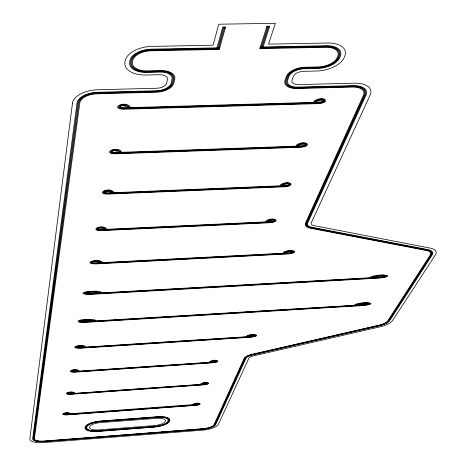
<?xml version="1.0" encoding="UTF-8"?>
<svg xmlns="http://www.w3.org/2000/svg" width="466" height="466" viewBox="0 0 466 466"><rect width="100%" height="100%" fill="white"/><g stroke="black" fill="none" stroke-linecap="round" stroke-linejoin="round"><path stroke-width="0.7" d="M216.556 49.483L222.719 26.987L225.561 26.941L219.335 49.431L151.066 50.794A16.578 9.227 -7.2 0 0 132.892 59.916A47.963 26.597 -8.1 0 0 132.466 61.966A16.555 9.198 -7.2 0 0 146.965 70.867L160.817 70.552A16.188 8.802 -7.5 0 1 174.762 79.22L173.853 83.041A16.118 8.726 -7.5 0 1 156.058 92.245L97.027 93.794A15.995 8.516 -5.8 0 0 79.779 102.934L34.373 438.564A9.972 3.245 -6 0 0 43.798 441.081L203.211 428.685A9.64 3.122 -8.1 0 0 214.075 424.677L244.067 358.54A10.741 3.885 -8.9 0 1 251.92 354.358L379.173 325.152A11.102 4.101 -10.9 0 0 387.893 320.707L430.159 255.135A12.25 4.94 -12 0 0 426.611 250.527L310.327 228.2A13.089 5.738 -10.6 0 1 305.515 223.039L363.532 95.105A15.407 7.87 -12.3 0 0 352.558 87.084L297.005 88.54A15.797 8.341 -11.3 0 1 284.994 80.269L286.345 76.5A15.861 8.411 -11.3 0 1 305.009 67.232L318.208 66.929A16.164 8.703 -12 0 0 336.889 58.221A47.229 25.653 -11.3 0 0 337.739 56.235A16.188 8.726 -12.1 0 0 325.862 47.305L259.807 48.621L266.966 26.259L269.767 26.213L262.55 48.569M217.482 49.466L223.511 27.541L225.404 27.511M218.408 49.448L224.303 28.094L225.247 28.077M260.721 48.604L267.536 27.372L266.604 27.383M261.636 48.586L268.655 26.789L266.785 26.824M314.305 101.728L316.688 100.563A17.16 8.714 -11.6 0 1 317.113 100.382C324.383 96.223 328.909 103.073 318.657 103.155L123.746 108.735C113.011 109.108 121.807 101.734 127.154 105.735A17.714 9.303 -6.3 0 1 127.498 105.904L129.332 106.976M313.799 101.431C321.371 94.889 333.872 101.809 318.464 103.627L123.653 109.219C108.735 108.572 124.987 100.12 130.066 106.638M314.812 102.025C318.925 97.435 330.86 100.848 318.849 102.683L123.834 108.252C112.801 107.512 125.529 102.45 128.604 107.32M315.319 102.316L319.571 100.458L322.053 100.068A1.986 1.019 -11.6 0 1 322.757 100.248A2.272 1.165 -11.6 0 1 323.165 100.586L323.229 101.006A1.386 0.711 -11.6 0 1 322.862 101.448L319.041 102.211L123.927 107.768L120.275 107.197A1.427 0.751 -6.5 0 1 120.158 106.755L120.496 106.312A2.342 1.235 -6.5 0 1 121.148 105.933A2.045 1.083 -6.5 0 1 122.022 105.706L124.457 105.963L127.87 107.658M296.225 145.322C302.923 139.357 315.342 145.479 300.721 147.262L115.341 153.821C101.145 153.349 116.605 145.631 121.405 151.45M296.714 145.584L298.962 144.524A16.293 7.887 -10.8 0 1 299.364 144.355C306.08 140.551 310.711 146.621 300.896 146.837L115.422 153.39C105.182 153.786 113.593 147.099 118.632 150.664A16.828 8.371 -6.2 0 1 118.958 150.815L120.711 151.765M297.203 145.846C301.03 141.612 312.121 144.728 301.065 146.411L115.498 152.953C105.007 152.347 117.088 147.734 120.024 152.073M297.692 146.108L301.706 144.402L304.065 144.035A1.887 0.92 -10.8 0 1 304.741 144.192A2.155 1.054 -10.8 0 1 305.137 144.489L305.207 144.868A1.311 0.641 -10.8 0 1 304.869 145.264L301.24 145.986L115.58 152.516L112.108 152.032A1.351 0.676 -6.3 0 1 111.997 151.636L112.312 151.234A2.225 1.113 -6.3 0 1 112.923 150.891A1.946 0.973 -6.3 0 1 113.756 150.675L116.075 150.891L119.331 152.388M280.322 185.054C286.561 179.596 298.543 185.066 284.65 186.773L107.832 194.095C94.691 193.839 109.038 186.54 113.588 191.91M280.794 185.287L282.92 184.309A15.512 7.171 -10.2 0 1 283.299 184.152C289.602 180.668 294.25 186.126 284.808 186.388L107.902 193.699C98.099 194.083 106.196 188.048 110.937 191.217A16.025 7.578 -6.1 0 1 111.252 191.345L112.935 192.196M281.266 185.52C284.79 181.746 295.514 184.256 284.965 186.004L107.978 193.308C97.994 192.796 109.463 188.602 112.277 192.481M281.732 185.753L285.541 184.181L287.79 183.831A1.794 0.833 -10.2 0 1 288.437 183.965A2.05 0.955 -10.2 0 1 288.815 184.233L288.897 184.571A1.252 0.583 -10.2 0 1 288.576 184.938L285.122 185.614L108.048 192.912L104.739 192.499A1.287 0.612 -6.2 0 1 104.623 192.143L104.926 191.776A2.114 1.008 -6.2 0 1 105.502 191.462A1.852 0.88 -6.2 0 1 106.295 191.264L108.502 191.439L111.624 192.767M265.853 221.193C271.608 216.212 283.375 221.035 270.035 222.725L101.017 230.641C88.441 230.46 102.106 223.797 106.498 228.614M266.307 221.397L268.329 220.494A14.807 6.541 -9.7 0 1 268.69 220.348C274.55 217.15 279.309 222.014 270.175 222.369L101.081 230.28C91.651 230.629 99.468 225.189 103.959 228.002A15.296 6.891 -6.1 0 1 104.262 228.119L105.875 228.876M266.768 221.606C270.053 218.158 280.392 220.354 270.321 222.02L101.151 229.924C91.633 229.476 102.549 225.666 105.252 229.144M267.222 221.816L270.833 220.36L272.983 220.022A1.713 0.763 -9.7 0 1 273.606 220.144A1.957 0.874 -9.7 0 1 273.973 220.383L274.055 220.692A1.194 0.53 -9.7 0 1 273.758 221.024L270.466 221.665L101.215 229.563L98.052 229.214A1.229 0.559 -6.2 0 1 97.942 228.888L98.221 228.556A2.021 0.915 -6.2 0 1 98.775 228.264A1.765 0.798 -6.2 0 1 99.526 228.078L101.64 228.224L104.629 229.406M209.921 361.983L211.535 361.336A12.093 4.363 -8.4 0 1 211.82 361.237C216.142 358.96 220.645 362.041 213.183 362.519L74.676 371.909M209.531 361.855C214.01 358.36 223.633 361.406 213.084 362.758L74.636 372.148C64.261 372.235 75.445 367.697 79.051 370.686M210.312 362.105C213.032 359.758 221.414 360.929 213.277 362.286L74.723 371.676C66.958 371.583 75.649 368.886 78.049 371.064M210.702 362.233L215.344 360.911A1.398 0.507 -8.3 0 1 215.869 360.975A1.596 0.583 -8.3 0 1 216.189 361.121L216.276 361.325A0.973 0.355 -8.3 0 1 216.055 361.552L213.37 362.053L74.764 371.437L72.172 371.286A1.002 0.367 -6.1 0 1 72.073 371.076L72.294 370.849A1.643 0.6 -6.2 0 1 72.737 370.651A1.439 0.524 -6.2 0 1 73.343 370.505L77.548 371.251M200.677 383.984C204.906 380.763 214.401 383.407 204.125 384.794L70.506 394.294C60.545 394.44 71.251 390.159 74.752 392.914M201.056 384.095L202.599 383.489A11.667 4.06 -8.2 0 1 202.879 383.39C206.927 381.264 211.407 384.042 204.213 384.578L70.547 394.079M201.434 384.211C203.852 382.079 212.251 382.965 204.3 384.363L70.587 393.857C63.009 393.683 71.694 391.329 73.791 393.269M192.429 404.587C196.372 401.599 205.756 403.935 195.772 405.327L66.661 414.897C56.998 415.037 67.424 411.07 70.762 413.587M192.796 404.692L194.281 404.121A11.271 3.786 -8.1 0 1 194.549 404.028C198.423 402.036 202.867 404.552 195.86 405.123L66.702 414.693C59.508 415.084 65.386 411.892 68.811 413.319A11.603 3.92 -6.1 0 1 69.044 413.377L70.296 413.756M193.163 404.797C195.522 402.805 203.595 403.556 195.941 404.919L66.737 414.49C59.456 414.39 67.716 412.113 69.83 413.925M201.813 384.322L206.281 383.075A1.346 0.472 -8.2 0 1 206.782 383.128A1.544 0.542 -8.2 0 1 207.096 383.262L207.184 383.448A0.938 0.326 -8.2 0 1 206.974 383.658L204.388 384.141L70.628 393.636L68.123 393.508A0.967 0.338 -6.2 0 1 68.024 393.316L68.234 393.106A1.584 0.559 -6.2 0 1 68.659 392.914A1.386 0.489 -6.2 0 1 69.248 392.78L73.308 393.45M283.177 252.624C289.101 248.069 303.139 252.123 288 253.941L95.885 263.896C81.573 263.855 97.068 257.651 102.06 261.956M283.701 252.805C288.326 249.042 301.554 251.885 288.145 253.62L95.944 263.57C83.367 263.179 97.336 258.688 101.361 262.212M284.231 252.986C287.738 249.863 299.615 251.524 288.291 253.3L96.008 263.238C85.092 262.836 97.627 259.422 100.662 262.463M193.53 404.896L197.834 403.707A1.299 0.437 -8 0 1 198.324 403.76A1.491 0.501 -8 0 1 198.632 403.882L198.72 404.057A0.909 0.309 -8 0 1 198.516 404.249L64.36 414.181A0.932 0.315 -6.2 0 1 64.261 414L64.465 413.802A1.532 0.518 -6.2 0 1 64.873 413.622A1.34 0.454 -6.2 0 1 65.438 413.493L69.364 414.093M284.761 253.166L288.786 251.786L291.477 251.465A2.085 0.88 -9.9 0 1 292.24 251.675C292.741 253.073 289.304 252.747 288.431 252.98L96.066 262.911C95.431 262.946 91.237 263.267 92.781 261.944A2.155 0.932 -6.2 0 1 93.765 261.636L96.491 261.682L99.957 262.713M246.73 336.429C250.591 333.464 262.684 335.363 250.737 336.988L80.088 347.951M246.252 336.295C251.232 332.707 264.187 335.508 250.626 337.238L80.041 348.207C67.232 348.288 81.154 343.401 85.476 346.599M247.213 336.557C250.259 334.099 260.908 335.112 250.854 336.732L80.135 347.694C70.424 347.514 81.533 344.735 84.241 347.013M247.691 336.691L253.609 335.252A1.847 0.693 -8.9 0 1 254.302 335.404C254.762 336.528 251.687 336.266 250.964 336.481L80.181 347.438C79.669 347.45 75.941 347.84 77.257 346.745A1.905 0.728 -6.1 0 1 78.119 346.488L80.536 346.483L83.624 347.222M370.633 277.165C377.885 273.018 400.527 275.855 377.891 278.173L92.268 294.262A30.156 12.687 -6.2 0 1 87.573 294.395C72.23 292.794 99.042 289.497 101.407 292.269M371.431 277.305L377.594 275.825A17.842 7.007 -11.2 0 1 378.357 275.686L378.474 275.668A16.246 6.39 -11.2 0 1 379.173 275.557C383.687 274.206 391.201 276.408 381.805 277.567A19.217 7.689 -11.4 0 1 380.85 277.672L89.326 294.075A20.131 8.417 -6.2 0 1 88.33 294.081C78.189 293.632 89.752 290.662 93.084 291.553A16.986 6.967 -6.1 0 1 93.788 291.588L93.905 291.6A18.675 7.654 -6.1 0 1 94.656 291.652L100.371 292.52M372.229 277.451L373.155 277.194A32.987 12.832 -11.2 0 1 374.309 276.891A19.7 7.724 -11.2 0 1 380.075 275.691M354.609 304.77C361.395 300.943 383.442 303.325 361.639 305.649L86.921 322.262A28.927 11.65 -6.2 0 1 82.412 322.42C77.379 322.839 75.853 320.445 82.01 319.827M355.383 304.898L361.29 303.488A17.125 6.483 -10.7 0 1 362.024 303.36L362.134 303.343A15.599 5.912 -10.7 0 1 362.81 303.238C367.103 301.991 374.454 303.879 365.396 305.067A18.436 7.106 -10.9 0 1 364.482 305.172L84.096 322.111A19.31 7.736 -6.2 0 1 83.134 322.123C69.853 320.992 93.497 317.946 95.681 320.375M356.158 305.026L357.043 304.781A31.682 11.883 -10.8 0 1 358.15 304.49A18.914 7.147 -10.7 0 1 363.684 303.354M373.033 277.596C375.753 275.511 393.327 275.406 378.415 277.293L92.443 293.359C77.449 293.347 95.641 290.97 98.309 293.032M356.933 305.148C359.478 303.226 376.54 302.982 362.123 304.84L87.078 321.435C72.609 321.499 90.194 319.233 92.711 321.097M82.599 320.031L87.684 319.769A16.31 6.408 -6.1 0 1 88.359 319.798L88.47 319.804A17.935 7.042 -6.1 0 1 89.192 319.851L94.691 320.614M380.075 275.721C390.071 274.841 383.425 277.946 378.241 277.585L92.385 293.662C83.996 294.669 83.129 291.786 91.913 291.844M363.684 303.378C373.283 302.504 367.039 305.393 361.96 305.108L87.026 321.709C79.022 322.688 78.096 320.055 86.559 320.043A19.817 7.771 -6.1 0 1 91.866 320.561M70.465 394.079C62.98 394.347 69.451 391.079 72.737 392.617A12.017 4.211 -6.1 0 1 72.976 392.675L74.275 393.094M74.595 371.915C66.871 372.235 73.447 368.658 76.96 370.348A12.465 4.532 -6.1 0 1 77.21 370.418L78.55 370.872M79.983 347.956C68.927 347.758 81.3 344.199 84.859 346.809M219.789 47.8L151.398 49.151A19.421 10.805 -7.2 0 0 130.096 59.858A50.788 28.17 -8.1 0 0 129.647 62.025A19.391 10.776 -7.2 0 0 146.644 72.44L160.473 72.114A13.409 7.293 -7.5 0 1 172.036 79.29L171.139 83.111A13.357 7.229 -7.5 0 1 156.39 90.748L97.26 92.285A18.739 9.978 -5.8 0 0 77.041 103.003L32.667 438.698A11.685 3.804 -6 0 0 43.711 441.64L202.966 429.244A11.295 3.658 -8.1 0 0 215.688 424.549L245.862 358.424A8.901 3.221 -8.9 0 1 252.368 354.958L379.481 325.792A13.007 4.806 -10.9 0 0 389.692 320.591L432.128 255.03A14.347 5.784 -12 0 0 427.986 249.625L311.655 227.216A10.846 4.753 -10.6 0 1 307.682 222.934L366.043 95.035A18.046 9.221 -12.3 0 0 353.193 85.622L297.553 87.072A13.089 6.914 -11.3 0 1 287.615 80.204L288.978 76.436A13.141 6.973 -11.3 0 1 304.432 68.77L317.608 68.461A18.937 10.194 -12 0 0 339.475 58.279A50.013 27.162 -11.3 0 0 340.39 56.176A18.966 10.223 -12.1 0 0 326.491 45.697L260.325 47.002M219.637 48.348L151.287 49.699A18.471 10.281 -7.2 0 0 131.028 59.881A49.845 27.645 -8.1 0 0 130.585 62.001A18.448 10.252 -7.2 0 0 146.755 71.915L160.584 71.595A14.335 7.794 -7.5 0 1 172.944 79.267L172.047 83.088A14.277 7.73 -7.5 0 1 156.279 91.249L97.184 92.792A17.825 9.489 -5.8 0 0 77.95 102.98L33.237 438.652A11.114 3.617 -6 0 0 43.74 441.453L203.048 429.058A10.741 3.478 -8.1 0 0 215.152 424.59L245.262 358.465A9.512 3.443 -8.9 0 1 252.217 354.76L379.376 325.577A12.372 4.573 -10.9 0 0 389.093 320.631L431.469 255.065A13.648 5.505 -12 0 0 427.526 249.927L311.212 227.542A11.592 5.079 -10.6 0 1 306.96 222.969L365.204 95.058A17.166 8.772 -12.3 0 0 352.983 86.105L297.372 87.561A13.992 7.392 -11.3 0 1 286.741 80.228L288.099 76.459A14.05 7.45 -11.3 0 1 304.624 68.257L317.806 67.954A18.011 9.693 -12 0 0 338.613 58.262A49.087 26.661 -11.3 0 0 339.504 56.194A18.04 9.722 -12.1 0 0 326.282 46.233L260.156 47.544M219.486 48.889L151.176 50.246A17.527 9.751 -7.2 0 0 131.96 59.898A48.901 27.121 -8.1 0 0 131.529 61.984A17.498 9.728 -7.2 0 0 146.86 71.391L160.7 71.071A15.261 8.301 -7.5 0 1 173.853 79.243L172.95 83.064A15.197 8.231 -7.5 0 1 156.168 91.744L97.109 93.293A16.91 9.005 -5.8 0 0 78.865 102.957L33.802 438.611A10.543 3.431 -6 0 0 43.769 441.267L203.129 428.871A10.194 3.303 -8.1 0 0 214.61 424.637L244.667 358.505A10.13 3.664 -8.9 0 1 252.071 354.562L379.272 325.367A11.737 4.34 -10.9 0 0 388.493 320.666L430.811 255.1A12.949 5.219 -12 0 0 427.066 250.23L310.77 227.874A12.343 5.411 -10.6 0 1 306.238 223.004L364.371 95.081A16.287 8.324 -12.3 0 0 352.768 86.594L297.186 88.051A14.895 7.864 -11.3 0 1 285.868 80.245L287.225 76.482A14.953 7.934 -11.3 0 1 304.816 67.745L318.004 67.442A17.091 9.198 -12 0 0 337.751 58.244A48.155 26.154 -11.3 0 0 338.625 56.217A17.114 9.221 -12.1 0 0 326.072 46.769L259.981 48.08M93.701 320.853L92.909 320.707A33.255 12.937 -6 0 0 91.901 320.538M99.34 292.776L98.512 292.607A34.618 14.05 -6 0 0 97.47 292.415M91.936 291.815A20.638 8.44 -6.1 0 1 97.429 292.444M72.475 103.132L29.824 438.914A14.533 4.73 -6 0 0 43.565 442.572L202.559 430.17A14.05 4.549 -8.1 0 0 218.379 424.345L248.856 358.22A5.831 2.109 -8.9 0 1 253.12 355.954L379.994 326.858A16.176 5.976 -10.9 0 0 392.698 320.404L435.407 254.855A17.848 7.194 -12 0 0 430.281 248.122L313.88 225.579A7.106 3.116 -10.6 0 1 311.288 222.765L370.214 94.924A22.45 11.475 -12.3 0 0 354.265 83.175L298.479 84.608A8.574 4.532 -11.3 0 1 291.978 80.094L293.359 76.331A8.609 4.567 -11.3 0 1 303.477 71.321L316.612 71.013A23.556 12.681 -12 0 0 344.257 57.388A54.656 29.69 -11.3 0 0 345.149 55.087A23.591 12.716 -12.1 0 0 327.54 43.006L268.533 44.148L275.365 23.3L218.746 24.215L213.096 45.214L151.963 46.396A24.156 13.444 -7.2 0 0 125.185 60.784A55.501 30.785 -8.1 0 0 124.83 63.143A24.121 13.409 -7.2 0 0 146.114 75.038L159.902 74.711A8.784 4.776 -7.5 0 1 167.486 79.401L166.612 83.222A8.749 4.736 -7.5 0 1 156.937 88.237L97.644 89.763A23.306 12.413 -5.8 0 0 72.475 103.132M154.287 425.598L98.629 429.873A9.978 3.291 -6.7 0 1 89.542 427.508A28.933 9.553 -7 0 1 89.775 426.518A9.984 3.297 -6.7 0 1 100.44 422.604L156.809 418.334A9.868 3.256 -7.5 0 1 165.331 421.008A28.816 9.506 -7.2 0 1 165.034 421.747A9.862 3.25 -7.5 0 1 154.287 425.598M153.955 426.553L98.39 430.829A12.827 4.235 -6.7 0 1 86.705 427.794A31.77 10.491 -7 0 1 86.961 426.658A12.838 4.241 -6.7 0 1 100.685 421.619L157.147 417.355A12.687 4.182 -7.5 0 1 168.098 420.798A31.647 10.444 -7.2 0 1 167.766 421.613A12.675 4.177 -7.5 0 1 153.955 426.553M153.885 426.745L98.343 431.015A13.398 4.421 -6.7 0 1 86.134 427.852A32.34 10.677 -7 0 1 86.396 426.687A13.409 4.427 -6.7 0 1 100.738 421.421L157.217 417.157A13.252 4.369 -7.5 0 1 168.651 420.757A32.212 10.631 -7.2 0 1 168.313 421.584A13.24 4.363 -7.5 0 1 153.885 426.745M153.821 426.938L98.297 431.207A13.968 4.608 -6.7 0 1 85.569 427.91A32.905 10.864 -7 0 1 85.837 426.716A13.98 4.619 -6.7 0 1 100.784 421.223L157.287 416.959A13.817 4.555 -7.5 0 1 169.205 420.716A32.777 10.817 -7.2 0 1 168.855 421.555A13.805 4.549 -7.5 0 1 153.821 426.938M153.757 427.124L98.25 431.4A14.539 4.8 -6.7 0 1 84.998 427.969A33.476 11.05 -7 0 1 85.272 426.745A14.551 4.806 -6.7 0 1 100.837 421.025L157.351 416.761A14.382 4.742 -7.5 0 1 169.758 420.676A33.348 11.003 -7.2 0 1 169.403 421.526A14.37 4.736 -7.5 0 1 153.757 427.124"/></g></svg>
